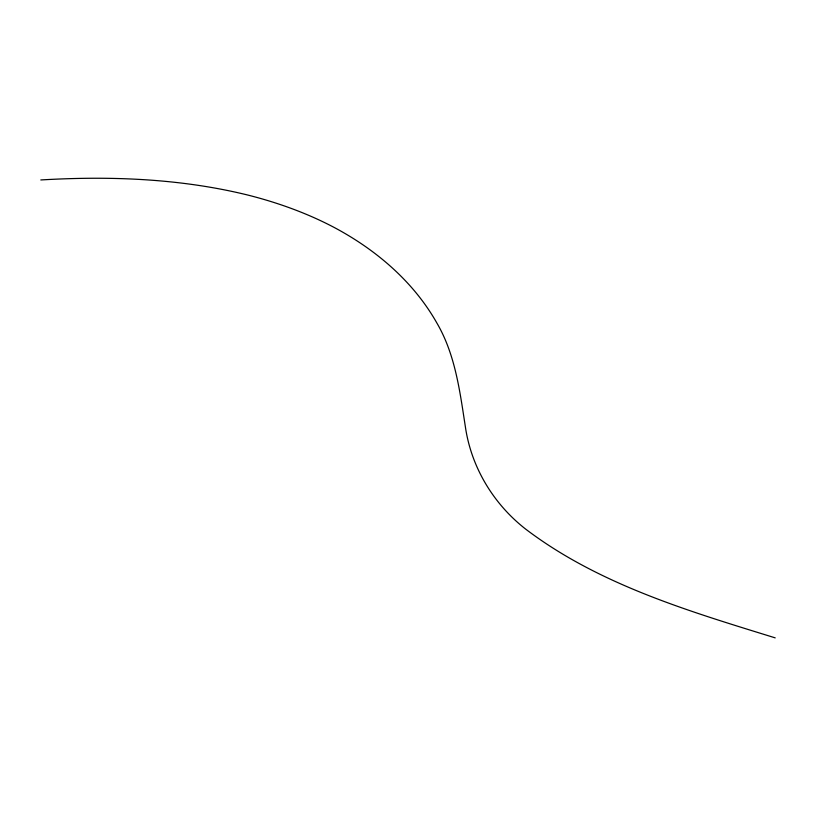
<?xml version="1.0" encoding="UTF-8"?>
<svg xmlns="http://www.w3.org/2000/svg" width="816" height="816" viewBox="0 0 816 816"><rect width="100%" height="100%" fill="white"/><g stroke="black" fill="none" stroke-linecap="round" stroke-linejoin="round"><path stroke-width="1.22" d="M40.8 179.948C109.905 175.889 179.948 178.429 247.421 194.953A313.681 181.101 0 0 1 334.56 227.654C376.084 249.818 413.416 281.591 436.805 322.901C455.338 354.511 459.847 391.262 465.375 426.799C471.25 467.323 493.558 504.125 525.79 529.207C598.913 584.664 688.735 611.102 775.2 637.867"/></g></svg>
